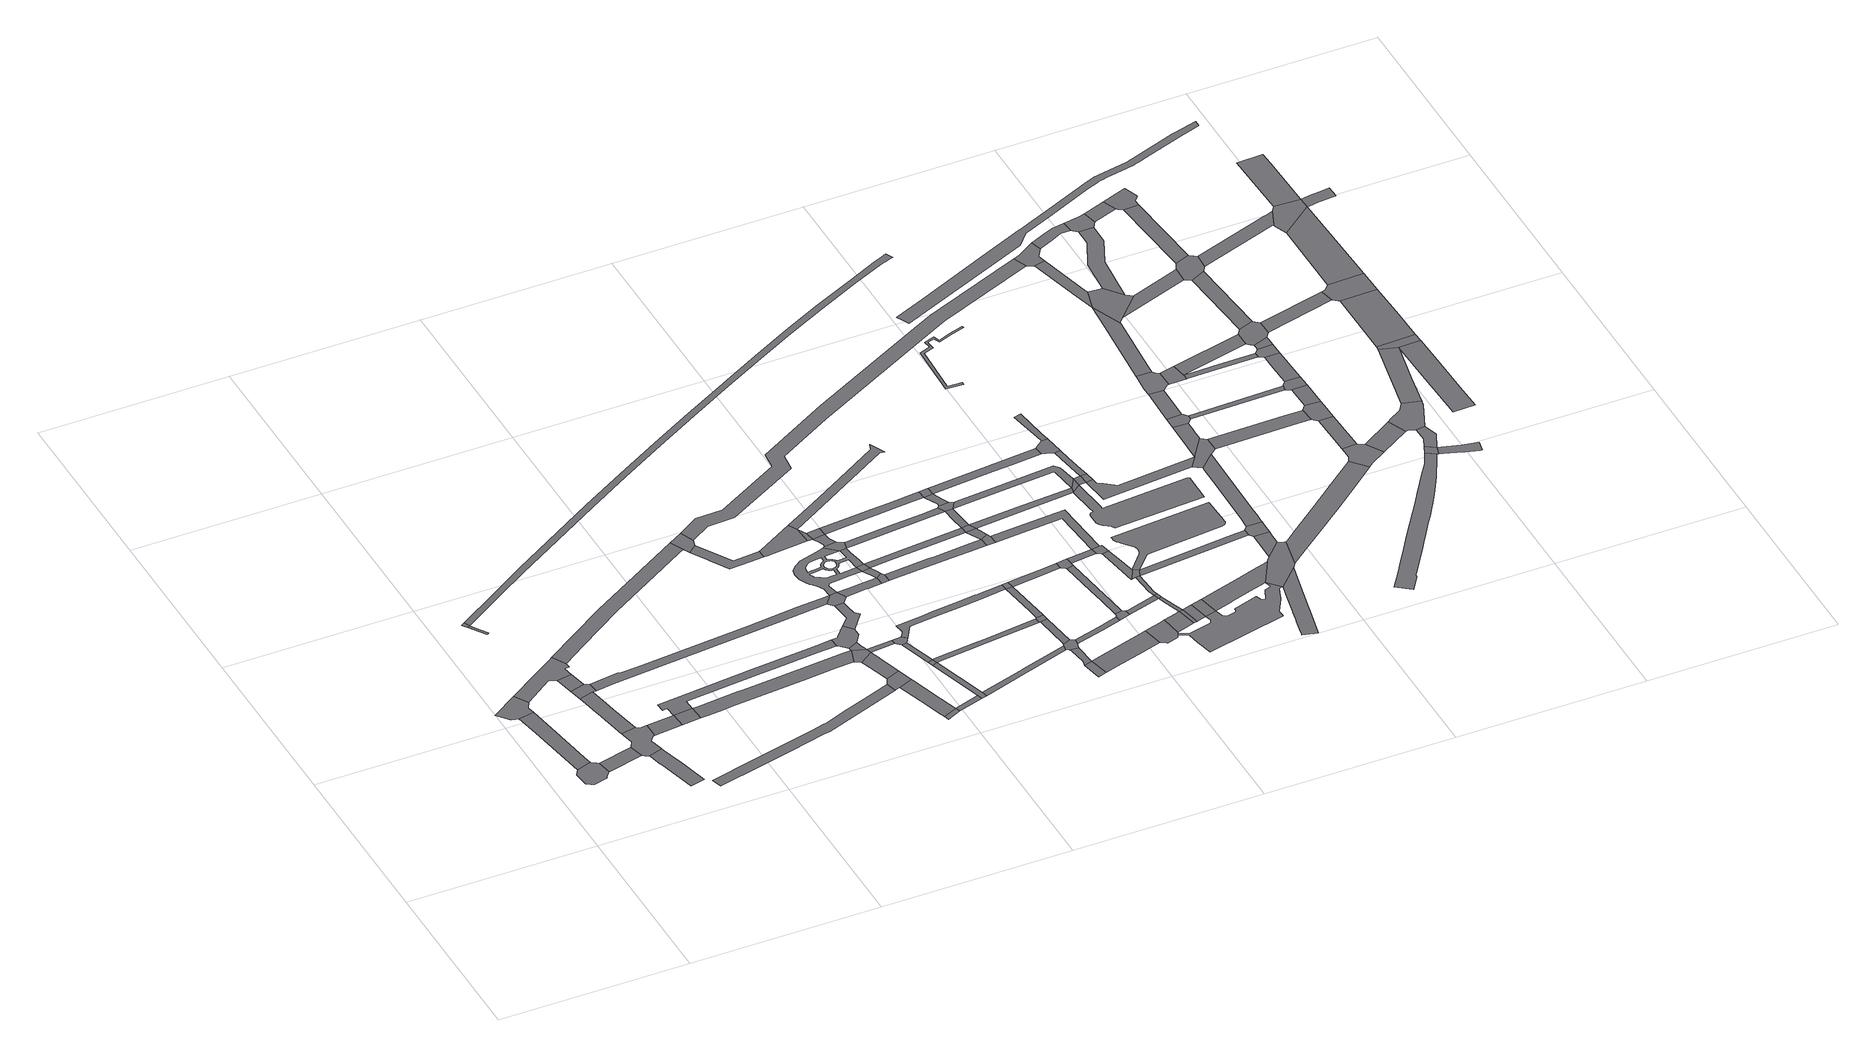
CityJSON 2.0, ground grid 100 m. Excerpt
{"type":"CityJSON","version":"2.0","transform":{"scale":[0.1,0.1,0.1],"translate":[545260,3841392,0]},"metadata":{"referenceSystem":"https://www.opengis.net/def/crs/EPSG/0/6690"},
"CityObjects":{
"road1":{"type":"Road","geometry":[{"type":"MultiSurface","lod":"1","boundaries":[[[0,1,2,3,4,5,6,7,8,9,10,11]]]}]},
"road2":{"type":"Road","attributes":{"RoadStructureAttribute.sectionType":"1"},"geometry":[{"type":"MultiSurface","lod":"1","boundaries":[[[12,13,14,15,16,2,1]]]}]},
"road3":{"type":"Road","geometry":[{"type":"MultiSurface","lod":"1","boundaries":[[[17,18,19,15,14,20,21]]]}]},
"road4":{"type":"Road","attributes":{"RoadStructureAttribute.sectionType":"1"},"geometry":[{"type":"MultiSurface","lod":"1","boundaries":[[[22,11,10,23]]]}]},
"road5":{"type":"Road","geometry":[{"type":"MultiSurface","lod":"1","boundaries":[[[24,25,26,17,21,27,28,29,30,31,32,33,34]]]}]},
"road6":{"type":"Road","geometry":[{"type":"MultiSurface","lod":"1","boundaries":[[[35,36,37,38]]]}]},
"road7":{"type":"Road","attributes":{"RoadStructureAttribute.sectionType":"1"},"geometry":[{"type":"MultiSurface","lod":"1","boundaries":[[[39,40,41,42,43,44,45,46,47,48,49,50]]]}]},
"road8":{"type":"Road","geometry":[{"type":"MultiSurface","lod":"1","boundaries":[[[51,52,53,54,55,56,57,58,59,60,22,23,61,45,44,62,63,64,65,66,67,68,69]]]}]},
"road9":{"type":"Road","geometry":[{"type":"MultiSurface","lod":"1","boundaries":[[[70,71,72,73,74,38,37]]]}]},
"road10":{"type":"Road","attributes":{"RoadStructureAttribute.sectionType":"1"},"geometry":[{"type":"MultiSurface","lod":"1","boundaries":[[[75,76,77,78,79,80,81,82,83,54,53]]]}]},
"road11":{"type":"Road","attributes":{"RoadStructureAttribute.sectionType":"1"},"geometry":[{"type":"MultiSurface","lod":"1","boundaries":[[[84,31,30,85,86]]]}]},
"road12":{"type":"Road","geometry":[{"type":"MultiSurface","lod":"1","boundaries":[[[86,85,80,79,87,88]]]}]},
"road13":{"type":"Road","attributes":{"RoadStructureAttribute.sectionType":"1"},"geometry":[{"type":"MultiSurface","lod":"1","boundaries":[[[89,69,68,90]]]}]},
"road14":{"type":"Road","geometry":[{"type":"MultiSurface","lod":"1","boundaries":[[[91,89,90,92]]]}]},
"road15":{"type":"Road","attributes":{"RoadStructureAttribute.sectionType":"1"},"geometry":[{"type":"MultiSurface","lod":"1","boundaries":[[[93,94,95,96,97,98,99,100,101,102,103,104,105,106,107,108,109,110,111,112]]]}]},
"road16":{"type":"Road","attributes":{"RoadStructureAttribute.sectionType":"1"},"geometry":[{"type":"MultiSurface","lod":"1","boundaries":[[[113,114,115,116,24,34,117,118,119,120]]]}]},
"road17":{"type":"Road","attributes":{"RoadStructureAttribute.sectionType":"1"},"geometry":[{"type":"MultiSurface","lod":"1","boundaries":[[[121,122,123,124,125,126,127,128,89,91,129,130,131,132,133,134]]]}]},
"road18":{"type":"Road","attributes":{"RoadStructureAttribute.sectionType":"1"},"geometry":[{"type":"MultiSurface","lod":"1","boundaries":[[[135,136,137,138,139,140,141,142,143,88,87,144,145,146,147,148,149]]]}]},
"road19":{"type":"Road","attributes":{"RoadStructureAttribute.sectionType":"1"},"geometry":[{"type":"MultiSurface","lod":"1","boundaries":[[[150,151,152,153,154,155,156,91,92,157,158,159,160,161,162,163]]]}]},
"road20":{"type":"Road","geometry":[{"type":"MultiSurface","lod":"1","boundaries":[[[164,113,120,165,166,167]]]}]},
"road21":{"type":"Road","geometry":[{"type":"MultiSurface","lod":"1","boundaries":[[[150,163,168,169,170]]]}]},
"road22":{"type":"Road","geometry":[{"type":"MultiSurface","lod":"1","boundaries":[[[171,172,173,174,93,112,175,176,177]]]}]},
"road23":{"type":"Road","attributes":{"RoadStructureAttribute.sectionType":"1"},"geometry":[{"type":"MultiSurface","lod":"1","boundaries":[[[178,179,169,168,180,181,173,172]]]}]},
"road24":{"type":"Road","attributes":{"RoadStructureAttribute.sectionType":"1"},"geometry":[{"type":"MultiSurface","lod":"1","boundaries":[[[182,183,184,177,176,185,186,187,188]]]}]},
"road25":{"type":"Road","geometry":[{"type":"MultiSurface","lod":"1","boundaries":[[[188,187,189,190]]]}]},
"road26":{"type":"Road","attributes":{"RoadStructureAttribute.sectionType":"1"},"geometry":[{"type":"MultiSurface","lod":"1","boundaries":[[[191,192,193,194,150,170]]]}]},
"road27":{"type":"Road","geometry":[{"type":"MultiSurface","lod":"1","boundaries":[[[195,196,197,121,134,198,194,193,199,200,201]]]}]},
"road28":{"type":"Road","attributes":{"RoadStructureAttribute.sectionType":"1"},"geometry":[{"type":"MultiSurface","lod":"1","boundaries":[[[202,203,166,165,204,205,206,207,208,209,210]]]}]},
"road29":{"type":"Road","attributes":{"RoadStructureAttribute.sectionType":"1"},"geometry":[{"type":"MultiSurface","lod":"1","boundaries":[[[211,170,169,212]]]}]},
"road30":{"type":"Road","geometry":[{"type":"MultiSurface","lod":"1","boundaries":[[[213,188,190,214,215]]]}]},
"road31":{"type":"Road","attributes":{"RoadStructureAttribute.sectionType":"1"},"geometry":[{"type":"MultiSurface","lod":"1","boundaries":[[[216,217,218,219,195,201,220,221,222,223]]]}]},
"road32":{"type":"Road","geometry":[{"type":"MultiSurface","lod":"1","boundaries":[[[224,135,149,216,223,225]]]}]},
"road33":{"type":"Road","attributes":{"RoadStructureAttribute.sectionType":"1"},"geometry":[{"type":"MultiSurface","lod":"1","boundaries":[[[226,227,228,229]]]}]},
"road34":{"type":"Road","geometry":[{"type":"MultiSurface","lod":"1","boundaries":[[[229,228,230,231]]]}]},
"road35":{"type":"Road","attributes":{"RoadStructureAttribute.sectionType":"1"},"geometry":[{"type":"MultiSurface","lod":"1","boundaries":[[[232,231,230,213,215,233,234]]]}]},
"road36":{"type":"Road","geometry":[{"type":"MultiSurface","lod":"1","boundaries":[[[235,211,212,227,226,236]]]}]},
"road37":{"type":"Road","geometry":[{"type":"MultiSurface","lod":"1","boundaries":[[[237,238,210,209,239,240,241,242]]]}]},
"road38":{"type":"Road","geometry":[{"type":"MultiSurface","lod":"1","boundaries":[[[243,244,245,246,247,248,249,250,251,252,253,254,255,256,257,258,259,135,224,260,261,262,263,264,265,266,267,268,269,270,271,272,273],[274,275,276,277,278,279,280,281,282,283,284,285,286,287,288,289,290,291,292,293,294],[295,296,273,297,298,299,300,301,302,303,304,305,306,307],[308,309,310,311,312,313,314,315,316,317,318,319,320,321,322,323,324,325,326],[327,328,329,330,331,332,333,334,335,336,337,338,266],[339,340,341,342,343,344,345,346,347,348,349,350,351,352,353,354,355,356,357]]]}]},
"road39":{"type":"Road","attributes":{"RoadStructureAttribute.sectionType":"1"},"geometry":[{"type":"MultiSurface","lod":"1","boundaries":[[[358,359,360,361,224,225,362,363,364,365]]]}]},
"road40":{"type":"Road","attributes":{"RoadStructureAttribute.sectionType":"1"},"geometry":[{"type":"MultiSurface","lod":"1","boundaries":[[[242,241,366,367]]]}]},
"road41":{"type":"Road","geometry":[{"type":"MultiSurface","lod":"1","boundaries":[[[267,266,265,368]]]}]},
"road42":{"type":"Road","attributes":{"RoadStructureAttribute.sectionType":"1"},"geometry":[{"type":"MultiSurface","lod":"1","boundaries":[[[369,368,265,370,371,358,372]]]}]},
"road43":{"type":"Road","attributes":{"RoadStructureAttribute.sectionType":"1"},"geometry":[{"type":"MultiSurface","lod":"1","boundaries":[[[373,374,366,375,376,377,378]]]}]},
"road44":{"type":"Road","geometry":[{"type":"MultiSurface","lod":"1","boundaries":[[[378,377,243,273,272,379,380,381]]]}]},
"road45":{"type":"Road","geometry":[{"type":"MultiSurface","lod":"1","boundaries":[[[382,367,366,374]]]}]},
"road46":{"type":"Road","geometry":[{"type":"MultiSurface","lod":"1","boundaries":[[[372,358,365,383,384,385]]]}]},
"road47":{"type":"Road","attributes":{"RoadStructureAttribute.sectionType":"1"},"geometry":[{"type":"MultiSurface","lod":"1","boundaries":[[[386,387,388,389,390,391,392,393,394,395,396,397,398,399,35,38,400,401,402,403,404,405,406,407,408,409,410,411,412,413,414]]]}]},
"road48":{"type":"Road","attributes":{"RoadStructureAttribute.sectionType":"1"},"geometry":[{"type":"MultiSurface","lod":"1","boundaries":[[[415,416,417,234,233,418,419,420]]]}]},
"road49":{"type":"Road","attributes":{"RoadStructureAttribute.sectionType":"1"},"geometry":[{"type":"MultiSurface","lod":"1","boundaries":[[[421,422,423,229,231,424,425,426]]]}]},
"road50":{"type":"Road","attributes":{"RoadStructureAttribute.sectionType":"1"},"geometry":[{"type":"MultiSurface","lod":"1","boundaries":[[[427,428,429,430,431,432,433,434,235,236,435,436,437,438,439,440]]]}]},
"road51":{"type":"Road","attributes":{"RoadStructureAttribute.sectionType":"1"},"geometry":[{"type":"MultiSurface","lod":"1","boundaries":[[[441,442,443,267,368,444,445,446,447]]]}]},
"road52":{"type":"Road","geometry":[{"type":"MultiSurface","lod":"1","boundaries":[[[448,449,450,451]]]}]},
"road53":{"type":"Road","attributes":{"RoadStructureAttribute.sectionType":"1"},"geometry":[{"type":"MultiSurface","lod":"1","boundaries":[[[452,453,454,455,385,384,456,457,458,459]]]}]},
"road54":{"type":"Road","attributes":{"RoadStructureAttribute.sectionType":"1"},"geometry":[{"type":"MultiSurface","lod":"1","boundaries":[[[460,461,462,449,448,463]]]}]},
"road55":{"type":"Road","attributes":{"RoadStructureAttribute.sectionType":"1"},"geometry":[{"type":"MultiSurface","lod":"1","boundaries":[[[464,465,466,467,382,374,468,469,470,471]]]}]},
"road56":{"type":"Road","attributes":{"RoadStructureAttribute.sectionType":"1"},"geometry":[{"type":"MultiSurface","lod":"1","boundaries":[[[472,473,474,475,476,477,381,380,478,479,480,481]]]}]},
"road57":{"type":"Road","attributes":{"RoadStructureAttribute.sectionType":"1"},"geometry":[{"type":"MultiSurface","lod":"1","boundaries":[[[482,483,484,485,486,487,488,489,237,242]]]}]},
"road58":{"type":"Road","geometry":[{"type":"MultiSurface","lod":"1","boundaries":[[[490,491,492,415,420,493,460,463,494,495,496]]]}]},
"road59":{"type":"Road","attributes":{"RoadStructureAttribute.sectionType":"1"},"geometry":[{"type":"MultiSurface","lod":"1","boundaries":[[[497,498,499,500,492,491]]]}]},
"road60":{"type":"Road","geometry":[{"type":"MultiSurface","lod":"1","boundaries":[[[501,502,421,426,498,497]]]}]},
"road61":{"type":"Road","attributes":{"RoadStructureAttribute.sectionType":"1"},"geometry":[{"type":"MultiSurface","lod":"1","boundaries":[[[503,504,440,505,502,501]]]}]},
"road62":{"type":"Road","geometry":[{"type":"MultiSurface","lod":"1","boundaries":[[[506,427,440,504]]]}]},
"road63":{"type":"Road","attributes":{"RoadStructureAttribute.sectionType":"1"},"geometry":[{"type":"MultiSurface","lod":"1","boundaries":[[[507,508,509,448,451,510,511,512]]]}]},
"road64":{"type":"Road","attributes":{"RoadStructureAttribute.sectionType":"1"},"geometry":[{"type":"MultiSurface","lod":"1","boundaries":[[[513,514,496,495,515,516,517]]]}]},
"road65":{"type":"Road","attributes":{"RoadStructureAttribute.sectionType":"1"},"geometry":[{"type":"MultiSurface","lod":"1","boundaries":[[[518,519,506,504,520,521,522,523]]]}]},
"road66":{"type":"Road","attributes":{"RoadStructureAttribute.sectionType":"1"},"geometry":[{"type":"MultiSurface","lod":"1","boundaries":[[[524,447,452,525]]]}]},
"road67":{"type":"Road","geometry":[{"type":"MultiSurface","lod":"1","boundaries":[[[526,441,447,524]]]}]},
"road68":{"type":"Road","geometry":[{"type":"MultiSurface","lod":"1","boundaries":[[[525,452,459,527,528]]]}]},
"road69":{"type":"Road","attributes":{"RoadStructureAttribute.sectionType":"1"},"geometry":[{"type":"MultiSurface","lod":"1","boundaries":[[[529,530,481,531,441,526]]]}]},
"road70":{"type":"Road","geometry":[{"type":"MultiSurface","lod":"1","boundaries":[[[532,464,471,533]]]}]},
"road71":{"type":"Road","attributes":{"RoadStructureAttribute.sectionType":"1"},"geometry":[{"type":"MultiSurface","lod":"1","boundaries":[[[534,533,471,535,536,537,538]]]}]},
"road72":{"type":"Road","geometry":[{"type":"MultiSurface","lod":"1","boundaries":[[[538,537,472,481,530,539]]]}]},
"road73":{"type":"Road","geometry":[{"type":"MultiSurface","lod":"1","boundaries":[[[540,541,542,513,517,543,544]]]}]},
"road74":{"type":"Road","attributes":{"RoadStructureAttribute.sectionType":"1"},"geometry":[{"type":"MultiSurface","lod":"1","boundaries":[[[545,546,547,548,549,550,541,540]]]}]},
"road75":{"type":"Road","geometry":[{"type":"MultiSurface","lod":"1","boundaries":[[[551,552,553,507,512,554,555,556,557,558,559,560]]]}]},
"road76":{"type":"Road","geometry":[{"type":"MultiSurface","lod":"1","boundaries":[[[561,518,523,562,563,548,547,564]]]}]},
"road77":{"type":"Road","attributes":{"RoadStructureAttribute.sectionType":"1"},"geometry":[{"type":"MultiSurface","lod":"1","boundaries":[[[565,566,567,528,527,568,569,570,571]]]}]},
"road78":{"type":"Road","attributes":{"RoadStructureAttribute.sectionType":"1"},"geometry":[{"type":"MultiSurface","lod":"1","boundaries":[[[572,573,574,544,543,575]]]}]},
"road79":{"type":"Road","attributes":{"RoadStructureAttribute.sectionType":"1"},"geometry":[{"type":"MultiSurface","lod":"1","boundaries":[[[570,561,564,576]]]}]},
"road80":{"type":"Road","attributes":{"RoadStructureAttribute.sectionType":"1"},"geometry":[{"type":"MultiSurface","lod":"1","boundaries":[[[577,578,551,560,579,580,581]]]}]},
"road81":{"type":"Road","attributes":{"RoadStructureAttribute.sectionType":"1"},"geometry":[{"type":"MultiSurface","lod":"1","boundaries":[[[582,583,584,585,586,587,588,589,590,591,164,167,592,593,594,595,596,597,598,599,600,601,602]]]}]},
"road82":{"type":"Road","attributes":{"RoadStructureAttribute.sectionType":"1"},"geometry":[{"type":"MultiSurface","lod":"1","boundaries":[[[603,604,605,526,524,606,607]]]}]},
"road83":{"type":"Road","geometry":[{"type":"MultiSurface","lod":"1","boundaries":[[[608,609,610,572,575,611]]]}]},
"road84":{"type":"Road","geometry":[{"type":"MultiSurface","lod":"1","boundaries":[[[612,613,577,581,614]]]}]},
"road85":{"type":"Road","attributes":{"RoadStructureAttribute.sectionType":"1"},"geometry":[{"type":"MultiSurface","lod":"1","boundaries":[[[611,575,615,577,613]]]}]},
"road86":{"type":"Road","attributes":{"RoadStructureAttribute.sectionType":"1"},"geometry":[{"type":"MultiSurface","lod":"1","boundaries":[[[616,617,618,619,572,610]]]}]},
"road87":{"type":"Road","attributes":{"RoadStructureAttribute.sectionType":"1"},"geometry":[{"type":"MultiSurface","lod":"1","boundaries":[[[620,621,622,623,624,625,626,627,628,629]]]}]},
"road88":{"type":"Road","attributes":{"RoadStructureAttribute.sectionType":"1"},"geometry":[{"type":"MultiSurface","lod":"1","boundaries":[[[630,631,632,633,634,635,539,530,636,637,638,639,640,603,641]]]}]},
"road89":{"type":"Road","geometry":[{"type":"MultiSurface","lod":"1","boundaries":[[[629,628,618,617,642]]]}]},
"road90":{"type":"Road","geometry":[{"type":"MultiSurface","lod":"1","boundaries":[[[643,571,570,576,644,623,622]]]}]},
"road91":{"type":"Road","attributes":{"RoadStructureAttribute.sectionType":"1"},"geometry":[{"type":"MultiSurface","lod":"1","boundaries":[[[645,646,612,614,647]]]}]},
"road92":{"type":"Road","attributes":{"RoadStructureAttribute.sectionType":"1"},"geometry":[{"type":"MultiSurface","lod":"1","boundaries":[[[648,649,650,651,532,533,652,653,654,655]]]}]},
"road93":{"type":"Road","geometry":[{"type":"MultiSurface","lod":"1","boundaries":[[[656,645,647,657]]]}]},
"road94":{"type":"Road","geometry":[{"type":"MultiSurface","lod":"1","boundaries":[[[658,659,660,661,662,663,664,665,666,667,668,669,657,647,670,671,672,673,559,558,674,675,676,677,678,679,680,681,682,683]]]}]},
"road95":{"type":"Road","geometry":[{"type":"MultiSurface","lod":"1","boundaries":[[[641,603,607,684]]]}]},
"road96":{"type":"Road","attributes":{"RoadStructureAttribute.sectionType":"1"},"geometry":[{"type":"MultiSurface","lod":"1","boundaries":[[[685,641,684,686]]]}]},
"road97":{"type":"Road","attributes":{"RoadStructureAttribute.sectionType":"1"},"geometry":[{"type":"MultiSurface","lod":"1","boundaries":[[[687,688,689,690,656,657,691,692,693,694,658]]]}]},
"road98":{"type":"Road","attributes":{"RoadStructureAttribute.sectionType":"1"},"geometry":[{"type":"MultiSurface","lod":"1","boundaries":[[[695,696,697,642,617,698,699,700,701]]]}]},
"road99":{"type":"Road","geometry":[{"type":"MultiSurface","lod":"1","boundaries":[[[702,703,704,705,706,707,708,709,710,711,712,713,714,715,716,717,718,719,720,721,722,723,724,725,726,727,629,642]]]}]},
"road100":{"type":"Road","geometry":[{"type":"MultiSurface","lod":"1","boundaries":[[[728,685,686,729]]]}]},
"road101":{"type":"Road","geometry":[{"type":"MultiSurface","lod":"1","boundaries":[[[730,731,732,648,655,733,734,735]]]}]},
"road102":{"type":"Road","attributes":{"RoadStructureAttribute.sectionType":"1"},"geometry":[{"type":"MultiSurface","lod":"1","boundaries":[[[736,737,735,734,738,739,685,728]]]}]},
"road103":{"type":"Road","geometry":[{"type":"MultiSurface","lod":"1","boundaries":[[[740,741,742,743,744,731,730]]]}]},
"road104":{"type":"Road","attributes":{"RoadStructureAttribute.sectionType":"1"},"geometry":[{"type":"MultiSurface","lod":"1","boundaries":[[[745,746,747,748,749,683,750,751,752,753,754,755,756,757,758]]]}]},
"road105":{"type":"Road","attributes":{"RoadStructureAttribute.sectionType":"1"},"geometry":[{"type":"MultiSurface","lod":"1","boundaries":[[[759,760,761,762,763,764,765,766,767,768,769,770,771,772,773,774,775,776,684,607]]]}]},
"road106":{"type":"Road","geometry":[{"type":"MultiSurface","lod":"1","boundaries":[[[777,778,779,780,781,782,783,784,785,786,787,788,789,790,791,792,793,794]]]}]},
"road107":{"type":"Road","geometry":[{"type":"MultiSurface","lod":"1","boundaries":[[[795,796,797,798,687,658,683,749,799,800]]]}]},
"road108":{"type":"Road","attributes":{"RoadStructureAttribute.sectionType":"1"},"geometry":[{"type":"MultiSurface","lod":"1","boundaries":[[[801,802,803,729,686,804,805,806]]]}]},
"road109":{"type":"Road","attributes":{"RoadStructureAttribute.sectionType":"1"},"geometry":[{"type":"MultiSurface","lod":"1","boundaries":[[[807,808,809,810,797,796,811,812,813]]]}]},
"road110":{"type":"Road","geometry":[{"type":"MultiSurface","lod":"1","boundaries":[[[814,815,816,695,701,817,807,813,818,819]]]}]},
"road111":{"type":"Road","attributes":{"RoadStructureAttribute.sectionType":"1"},"geometry":[{"type":"MultiSurface","lod":"1","boundaries":[[[820,821,822,823,824,825,826,827,828,829,830,814,819]]]}]},
"road112":{"type":"Road","geometry":[{"type":"MultiSurface","lod":"1","boundaries":[[[831,806,805,824,823,832,833]]]}]},
"road113":{"type":"Road","attributes":{"RoadStructureAttribute.sectionType":"1"},"geometry":[{"type":"MultiSurface","lod":"1","boundaries":[[[834,835,836,806,831,837,838,839]]]}]},
"road114":{"type":"Road","geometry":[{"type":"MultiSurface","lod":"1","boundaries":[[[840,841,842,843,844,845,834,839,846,847,848,849]]]}]},
"road115":{"type":"Road","attributes":{"RoadStructureAttribute.sectionType":"1"},"geometry":[{"type":"MultiSurface","lod":"1","boundaries":[[[850,851,852,843,842,853]]]}]},
"road116":{"type":"Road","attributes":{"RoadStructureAttribute.sectionType":"1"},"geometry":[{"type":"MultiSurface","lod":"1","boundaries":[[[854,855,856,857,858,859,800,799,860,861,862,863,864,865,866,867,868]]]}]},
"road117":{"type":"Road","geometry":[{"type":"MultiSurface","lod":"1","boundaries":[[[869,870,871,872,873,850,853,874,875,876,877,878,879,880]]]}]},
"road118":{"type":"Road","geometry":[{"type":"MultiSurface","lod":"1","boundaries":[[[881,878,877,882,883,884]]]}]},
"road119":{"type":"Road","attributes":{"RoadStructureAttribute.sectionType":"1"},"geometry":[{"type":"MultiSurface","lod":"1","boundaries":[[[885,886,869,880,887,888]]]}]},
"road120":{"type":"Road","attributes":{"RoadStructureAttribute.sectionType":"1"},"geometry":[{"type":"MultiSurface","lod":"1","boundaries":[[[889,890,833,832,891,892]]]}]},
"road121":{"type":"Road","attributes":{"RoadStructureAttribute.sectionType":"1"},"geometry":[{"type":"MultiSurface","lod":"1","boundaries":[[[893,849,848,894]]]}]},
"road122":{"type":"Road","attributes":{"RoadStructureAttribute.sectionType":"1"},"geometry":[{"type":"MultiSurface","lod":"1","boundaries":[[[895,896,897,898,899,900,901,902,903,904,905,906,907,908,909,910,911,912,913,914,915,916,917,918,919,920,921,922,923,924,925,926,927,928,929,930]]]}]},
"road123":{"type":"Road","attributes":{"RoadStructureAttribute.sectionType":"1"},"geometry":[{"type":"MultiSurface","lod":"1","boundaries":[[[931,932,933,934,935,885,936]]]}]},
"road124":{"type":"Road","geometry":[{"type":"MultiSurface","lod":"1","boundaries":[[[937,938,939,582,602,940,941,934,933,942,943]]]}]},
"road125":{"type":"Road","geometry":[{"type":"MultiSurface","lod":"1","boundaries":[[[944,945,936,885,888,946,947,948,949,950,951]]]}]},
"road126":{"type":"Road","attributes":{"RoadStructureAttribute.sectionType":"1"},"geometry":[{"type":"MultiSurface","lod":"1","boundaries":[[[952,953,954,955,884,883,956,957,958]]]}]},
"road127":{"type":"Road","attributes":{"RoadStructureAttribute.sectionType":"1"},"geometry":[{"type":"MultiSurface","lod":"1","boundaries":[[[959,881,884,960,961]]]}]},
"road128":{"type":"Road","geometry":[{"type":"MultiSurface","lod":"1","boundaries":[[[962,963,964,965,966,854,868,967,968,969]]]}]},
"road129":{"type":"Road","attributes":{"RoadStructureAttribute.sectionType":"1"},"geometry":[{"type":"MultiSurface","lod":"1","boundaries":[[[970,971,972,973,964,963]]]}]},
"road130":{"type":"Road","attributes":{"RoadStructureAttribute.sectionType":"1"},"geometry":[{"type":"MultiSurface","lod":"1","boundaries":[[[974,975,976,937,943,977,978,979,980]]]}]},
"road131":{"type":"Road","geometry":[{"type":"MultiSurface","lod":"1","boundaries":[[[981,982,983,889,892,984,985,973,972,986,987]]]}]},
"road132":{"type":"Road","attributes":{"RoadStructureAttribute.sectionType":"1"},"geometry":[{"type":"MultiSurface","lod":"1","boundaries":[[[988,989,990,991,992,993,951,950]]]}]},
"road133":{"type":"Road","attributes":{"RoadStructureAttribute.sectionType":"1"},"geometry":[{"type":"MultiSurface","lod":"1","boundaries":[[[994,949,948,995]]]}]},
"road134":{"type":"Road","attributes":{"RoadStructureAttribute.sectionType":"1"},"geometry":[{"type":"MultiSurface","lod":"1","boundaries":[[[996,997,998,999,1000,1001,1002,1003,1004,1005,1006,1007,1008,1009,1010,1011,1012,1013,1014,1015,1016,1017,1018,1019,1020,1021,1022,1023,1024,1025,1026,1027,1028,1029,1030,1031,1032,1033,1034,1035,1036,1037,1038,1039]]]}]},
"road135":{"type":"Road","attributes":{"RoadStructureAttribute.sectionType":"1"},"geometry":[{"type":"MultiSurface","lod":"1","boundaries":[[[1040,1041,1042,1043,981,987]]]}]},
"road136":{"type":"Road","geometry":[{"type":"MultiSurface","lod":"1","boundaries":[[[1044,1045,1046,893,894,1047,1041,1040,1048]]]}]},
"road137":{"type":"Road","attributes":{"RoadStructureAttribute.sectionType":"1"},"geometry":[{"type":"MultiSurface","lod":"1","boundaries":[[[1049,969,968,1050]]]}]},
"road138":{"type":"Road","attributes":{"RoadStructureAttribute.sectionType":"1"},"geometry":[{"type":"MultiSurface","lod":"1","boundaries":[[[1051,1052,1053,1054,1044,1048]]]}]},
"road139":{"type":"Road","geometry":[{"type":"MultiSurface","lod":"1","boundaries":[[[1055,1056,1057,952,958,1058,1052,1051]]]}]},
"road140":{"type":"Road","geometry":[{"type":"MultiSurface","lod":"1","boundaries":[[[1059,1060,974,980,991,990,1061]]]}]},
"road141":{"type":"Road","attributes":{"RoadStructureAttribute.sectionType":"1"},"geometry":[{"type":"MultiSurface","lod":"1","boundaries":[[[1062,1063,1064,1065,1056,1055]]]}]},
"road142":{"type":"Road","geometry":[{"type":"MultiSurface","lod":"1","boundaries":[[[1066,1067,1068,959,961,1069,1064,1063,1070,1071]]]}]},
"road143":{"type":"Road","geometry":[{"type":"MultiSurface","lod":"1","boundaries":[[[1072,895,930,1073,1074]]]}]},
"road144":{"type":"Road","attributes":{"RoadStructureAttribute.sectionType":"1"},"geometry":[{"type":"MultiSurface","lod":"1","boundaries":[[[1075,1076,1068,1067]]]}]},
"road145":{"type":"Road","attributes":{"RoadStructureAttribute.sectionType":"1"},"geometry":[{"type":"MultiSurface","lod":"1","boundaries":[[[1077,1078,1079,1080,1072,1074]]]}]},
"road146":{"type":"Road","attributes":{"RoadStructureAttribute.sectionType":"1"},"geometry":[{"type":"MultiSurface","lod":"1","boundaries":[[[1081,1059,1061,1082]]]}]},
"road147":{"type":"Road","geometry":[{"type":"MultiSurface","lod":"1","boundaries":[[[1083,1084,1085,1086,1087,1049,1050,1088,1089,1079,1078,1090,1091]]]}]},
"road148":{"type":"Road","attributes":{"RoadStructureAttribute.sectionType":"1"},"geometry":[{"type":"MultiSurface","lod":"1","boundaries":[[[1092,1093,1094,1095,1074,1073,1096,1097,1098,1099,1100,1101]]]}]},
"road149":{"type":"Road","geometry":[{"type":"MultiSurface","lod":"1","boundaries":[[[1102,1103,1104,994,995,1076,1075,1105,1106,1107]]]}]},
"road150":{"type":"Road","attributes":{"RoadStructureAttribute.sectionType":"1"},"geometry":[{"type":"MultiSurface","lod":"1","boundaries":[[[1108,1109,1110,1104,1103]]]}]},
"road151":{"type":"Road","geometry":[{"type":"MultiSurface","lod":"1","boundaries":[[[1111,1112,1081,1082,1113,1109,1108,1114,1115,1116]]]}]},
"road152":{"type":"Road","attributes":{"RoadStructureAttribute.sectionType":"1"},"geometry":[{"type":"MultiSurface","lod":"1","boundaries":[[[1117,1071,1070,1118,1119]]]}]},
"road153":{"type":"Road","attributes":{"RoadStructureAttribute.sectionType":"1"},"geometry":[{"type":"MultiSurface","lod":"1","boundaries":[[[1120,1083,1091,1121,1122]]]}]},
"road154":{"type":"Road","attributes":{"function":"2","RoadStructureAttribute.sectionType":"7"},"geometry":[{"type":"MultiSurface","lod":"1","boundaries":[[[1123,1124,1125,1122,1126,1127,1128]]]}]},
"road155":{"type":"Road","attributes":{"RoadStructureAttribute.sectionType":"1"},"geometry":[{"type":"MultiSurface","lod":"1","boundaries":[[[1129,1130,1131,1107,1106,1132,1133,1134]]]}]},
"road156":{"type":"Road","geometry":[{"type":"MultiSurface","lod":"1","boundaries":[[[1135,1136,1120,1122,1125]]]}]},
"road157":{"type":"Road","attributes":{"function":"2"},"geometry":[{"type":"MultiSurface","lod":"1","boundaries":[[[1137,1138,1139,1136,1135]]]}]},
"road158":{"type":"Road","geometry":[{"type":"MultiSurface","lod":"1","boundaries":[[[1140,1141,1142,1143,1144,1145,1117,1119,1146,1147,1139,1138]]]}]},
"road159":{"type":"Road","attributes":{"function":"2"},"geometry":[{"type":"MultiSurface","lod":"1","boundaries":[[[1148,1149,1150,1142,1141]]]}]},
"road160":{"type":"Road","geometry":[{"type":"MultiSurface","lod":"1","boundaries":[[[1151,1152,1129,1134,1153,1154,1150,1149,1155]]]}]},
"road161":{"type":"Road","attributes":{"function":"2","RoadStructureAttribute.sectionType":"7"},"geometry":[{"type":"MultiSurface","lod":"1","boundaries":[[[1156,1157,1158,1159,1151,1155]]]}]},
"road162":{"type":"Road","attributes":{"RoadStructureAttribute.sectionType":"1"},"geometry":[{"type":"MultiSurface","lod":"1","boundaries":[[[1160,1161,1162,1163,1155,1149,1164,1165,1166,1167,1168]]]}]}
},
"vertices":[
[271,577,0],[248,593,0],[171,567,0],[149,536,0],[158,454,0],[179,439,0],[192,431,0],[269,450,0],[268,455,0],[293,489,0],[298,490,0],[283,568,0],
[240,641,0],[196,910,0],[173,1053,0],[91,1040,0],[115,909,0],
[144,1206,0],[2,1111,0],[54,1050,0],[166,1097,0],[186,1134,0],
[471,615,0],[489,537,0],
[435,1399,0],[413,1383,0],[308,1315,0],[342,1243,0],[343,1243,0],[359,1236,0],[380,1226,0],[460,1241,0],[450,1293,0],[477,1297,0],[474,1323,0],
[177,1813,0],[159,1802,0],[177,1777,0],[190,1784,0],
[644,368,0],[629,421,0],[622,448,0],[612,484,0],[601,527,0],[597,542,0],[522,516,0],[525,507,0],[541,441,0],[545,428,0],[597,224,0],[675,244,0],
[574,728,0],[561,738,0],[554,742,0],[476,728,0],[478,720,0],[480,709,0],[480,708,0],[492,649,0],[492,648,0],[473,615,0],[504,527,0],[595,551,0],[579,612,0],[578,617,0],[579,618,0],[587,628,0],[603,648,0],[611,650,0],[610,732,0],
[210,1725,0],[236,1687,0],[242,1691,0],[248,1695,0],[223,1735,0],
[522,913,0],[516,945,0],[507,996,0],[498,1046,0],[492,1075,0],[415,1052,0],[429,981,0],[436,944,0],[442,912,0],
[478,1149,0],[401,1123,0],[478,1145,0],
[511,1077,0],[506,1135,0],
[759,748,0],[764,665,0],
[859,757,0],[865,675,0],
[1767,528,0],[1622,475,0],[1488,426,0],[1382,386,0],[1361,380,0],[1302,365,0],[1131,323,0],[929,274,0],[719,223,0],[708,220,0],[724,164,0],[735,166,0],[955,220,0],[1139,264,0],[1336,313,0],[1369,320,0],[1394,327,0],[1465,353,0],[1662,426,0],[1782,470,0],
[1318,1949,0],[843,1664,0],[792,1632,0],[602,1507,0],[603,1411,0],[863,1583,0],[1317,1857,0],[1349,1875,0],
[1677,947,0],[1601,940,0],[1555,935,0],[1383,919,0],[1263,908,0],[724,853,0],[729,805,0],[753,808,0],[857,819,0],[1269,858,0],[1338,865,0],[1527,883,0],[1572,887,0],[1681,897,0],
[1819,1261,0],[1817,1261,0],[1775,1256,0],[1722,1251,0],[1645,1243,0],[1373,1214,0],[768,1158,0],[673,1150,0],[663,1157,0],[606,1089,0],[1378,1164,0],[1600,1187,0],[1693,1197,0],[1745,1202,0],[1778,1205,0],
[1727,837,0],[1688,833,0],[1466,813,0],[1311,799,0],[1137,783,0],[1112,781,0],[895,760,0],[904,679,0],[988,686,0],[1055,693,0],[1304,716,0],[1424,727,0],[1605,744,0],[1699,752,0],
[1393,1994,0],[1368,1842,0],[1413,1882,0],[1424,1919,0],
[1733,732,0],[1804,782,0],[1796,811,0],
[1880,537,0],[1861,598,0],[1785,563,0],[1774,542,0],[1799,477,0],[1811,481,0],[1886,514,0],
[1828,701,0],[1817,739,0],[1738,714,0],[1764,634,0],
[1946,322,0],[1897,481,0],[1890,502,0],[1854,345,0],[1896,211,0],[1903,188,0],[1977,221,0],
[1911,161,0],[1986,194,0],
[1790,831,0],[1786,843,0],[1776,878,0],[1726,853,0],
[1774,1023,0],[1716,957,0],[1710,950,0],[1695,883,0],[1813,931,0],[1812,958,0],[1812,973,0],
[1651,1705,0],[1525,1695,0],[1421,1751,0],[1430,1737,0],[1465,1677,0],[1483,1645,0],[1590,1654,0],[1668,1660,0],[1665,1707,0],
[1932,823,0],[1934,795,0],
[2114,267,0],[2064,219,0],[2121,237,0],
[1805,1178,0],[1815,1081,0],[1816,1071,0],[1793,1044,0],[1886,1069,0],[1864,1094,0],[1856,1149,0],[1853,1179,0],
[1859,1264,0],[1885,1216,0],
[1989,775,0],[1962,767,0],[2014,594,0],[2041,606,0],
[2023,567,0],[2049,578,0],
[2140,289,0],[2151,246,0],[2144,277,0],
[1984,828,0],[2008,805,0],
[1876,1826,0],[1680,1715,0],[1694,1662,0],[1721,1664,0],[1905,1680,0],[1899,1781,0],
[1949,1600,0],[1909,1587,0],[1809,1558,0],[1808,1557,0],[1802,1553,0],[1785,1541,0],[1770,1530,0],[1746,1502,0],[1739,1473,0],[1743,1432,0],[1757,1398,0],[1764,1389,0],[1771,1378,0],[1782,1365,0],[1803,1341,0],[1811,1323,0],[1814,1316,0],[1846,1329,0],[1854,1339,0],[1859,1344,0],[1924,1350,0],[1965,1354,0],[2038,1360,0],[2023,1398,0],[2068,1406,0],[2067,1409,0],[2061,1444,0],[2049,1515,0],[2047,1528,0],[2046,1552,0],[2009,1548,0],[1905,1447,0],[1900,1451,0],[1898,1454,0],[1892,1461,0],[1892,1471,0],[1895,1482,0],[1900,1489,0],[1910,1497,0],[1920,1499,0],[1925,1499,0],[1935,1497,0],[1942,1492,0],[1944,1490,0],[1950,1485,0],[1952,1475,0],[1952,1465,0],[1947,1455,0],[1946,1452,0],[1943,1447,0],[1933,1442,0],[1920,1439,0],[1927,1539,0],[1965,1543,0],[2010,1534,0],[2012,1516,0],[2015,1488,0],[1977,1485,0],[1965,1485,0],[1960,1492,0],[1955,1499,0],[1952,1502,0],[1936,1512,0],[1927,1514,0],[1927,1529,0],[1907,1521,0],[1907,1512,0],[1902,1509,0],[1898,1507,0],[1890,1501,0],[1880,1489,0],[1875,1474,0],[1858,1471,0],[1837,1468,0],[1826,1467,0],[1802,1463,0],[1807,1493,0],[1824,1516,0],[1826,1517,0],[1833,1521,0],[1836,1523,0],[1844,1528,0],[1882,1534,0],[1907,1537,0],[1974,1393,0],[1936,1389,0],[1938,1424,0],[1938,1427,0],[1950,1435,0],[1957,1444,0],[1960,1447,0],[1965,1462,0],[1979,1463,0],[2017,1465,0],[2020,1434,0],[2021,1418,0],[1918,1427,0],[1918,1423,0],[1918,1389,0],[1892,1389,0],[1871,1389,0],[1851,1397,0],[1841,1401,0],[1815,1418,0],[1813,1423,0],[1805,1440,0],[1803,1446,0],[1810,1447,0],[1827,1449,0],[1860,1454,0],[1880,1456,0],[1883,1444,0],[1887,1440,0],[1895,1434,0],[1908,1427,0],
[2077,1286,0],[1979,1276,0],[1972,1275,0],[1930,1271,0],[1898,1218,0],[1995,1228,0],[2009,1229,0],[2080,1236,0],
[1933,1682,0],[1927,1737,0],
[2080,1368,0],
[2100,1327,0],[2056,1323,0],[2057,1322,0],[2109,1309,0],
[2005,1655,0],[2000,1692,0],[1951,1652,0],[1961,1627,0],[1961,1610,0],[2023,1618,0],
[2046,1553,0],[2047,1553,0],[2056,1596,0],
[1997,1743,0],
[2102,1239,0],[2121,1240,0],[2118,1291,0],
[3192,3507,0],[3165,3495,0],[3127,3478,0],[2953,3397,0],[2726,3289,0],[2513,3180,0],[2299,3068,0],[2073,2943,0],[1824,2808,0],[1583,2671,0],[1334,2528,0],[1088,2381,0],[597,2083,0],[403,1957,0],[421,1932,0],[597,2043,0],[1106,2351,0],[1352,2498,0],[1601,2641,0],[1842,2778,0],[2088,2913,0],[2317,3038,0],[2528,3150,0],[2742,3257,0],[2968,3367,0],[3142,3446,0],[3179,3459,0],[3193,3463,0],[3210,3469,0],
[2642,432,0],[2394,355,0],[2377,349,0],[2384,320,0],[2404,327,0],[2640,402,0],
[2615,676,0],[2328,641,0],[2277,635,0],[2290,607,0],[2332,612,0],[2618,646,0],
[2584,982,0],[2442,965,0],[2438,964,0],[2327,951,0],[2203,937,0],[2137,929,0],[2000,913,0],[2006,858,0],[2056,881,0],[2155,892,0],[2227,900,0],[2323,911,0],[2445,925,0],[2587,944,0],
[2602,1456,0],[2344,1432,0],[2079,1407,0],[2218,1381,0],[2354,1393,0],[2509,1407,0],[2605,1416,0],
[2712,269,0],[2667,256,0],[2690,148,0],[2734,162,0],
[2648,1337,0],[2586,1331,0],[2391,1314,0],[2361,1312,0],[2356,1261,0],[2424,1266,0],[2591,1281,0],[2651,1286,0],
[2655,394,0],[2660,382,0],[2674,285,0],[2700,387,0],
[2540,1793,0],[2374,1776,0],[2281,1768,0],[2207,1761,0],[2248,1716,0],[2286,1720,0],[2380,1729,0],[2543,1745,0],
[2568,1643,0],[2484,1635,0],[2302,1618,0],[2155,1603,0],[2110,1599,0],[2076,1596,0],[2050,1553,0],[2081,1556,0],[2310,1578,0],[2588,1605,0],
[2087,1893,0],[2257,1994,0],[2505,2142,0],[2530,2138,0],[2490,2220,0],[2477,2185,0],[2251,2049,0],[2052,1931,0],
[2700,455,0],[2690,462,0],[2650,444,0],[2648,399,0],[2705,407,0],[2710,417,0],[2712,450,0],
[2664,653,0],[2625,647,0],[2627,633,0],[2650,457,0],
[2659,689,0],[2622,682,0],
[2653,739,0],[2625,946,0],[2614,743,0],
[2617,986,0],
[3038,369,0],[3009,360,0],[2757,283,0],[2807,184,0],[2960,230,0],[3061,261,0],
[2961,525,0],[2857,493,0],[2722,423,0],[2864,465,0],[2967,496,0],
[2886,1019,0],[2838,1013,0],[2643,949,0],[2798,968,0],[2832,972,0],[2889,979,0],
[2663,1424,0],[2688,1359,0],
[2642,1464,0],
[2699,1289,0],[2696,1339,0],
[2635,1534,0],[2628,1608,0],[2595,1530,0],
[2590,1798,0],[2593,1750,0],
[2615,1699,0],[2568,1695,0],[2580,1671,0],[2580,1656,0],[2633,1659,0],
[2655,1649,0],
[3006,555,0],[2969,550,0],[2969,535,0],[3028,515,0],[3021,548,0],
[2993,657,0],[2978,766,0],[2952,969,0],[2915,959,0],[2941,758,0],[2953,671,0],
[3156,406,0],[3128,397,0],[3066,378,0],[3066,258,0],[3093,243,0],[3097,241,0],[3154,258,0],[3164,277,0],[3170,291,0],[3172,295,0],
[2946,1027,0],[2907,972,0],[2909,969,0],[2949,987,0],
[3126,1059,0],[3100,1369,0],[2886,1353,0],[2879,1304,0],[3061,1318,0],[3084,1044,0],[3126,1051,0],
[3196,597,0],[3179,592,0],[3039,551,0],[3203,567,0],
[3089,1004,0],
[3248,435,0],[3223,427,0],[3224,311,0],[3255,321,0],[3271,325,0],
[3719,3210,0],[3247,3019,0],[3177,2991,0],[3138,2971,0],[3104,2953,0],[2413,2591,0],[2012,2362,0],[2004,2267,0],[1650,2069,0],[1507,2063,0],[1431,1923,0],[1532,1985,0],[1675,1991,0],[2079,2216,0],[2088,2312,0],[2391,2487,0],[3143,2882,0],[3219,2922,0],[3278,2946,0],[3348,2974,0],[3749,3136,0],
[3202,1510,0],[2904,1485,0],[2665,1466,0],[2899,1446,0],[3194,1473,0],
[3220,578,0],[3214,603,0],[3213,603,0],[3221,573,0],
[3268,441,0],[3267,440,0],[3291,331,0],
[3222,512,0],
[3208,627,0],[3199,762,0],[3176,760,0],[3185,635,0],
[3162,941,0],[3156,971,0],[3150,1000,0],[3114,989,0],[3117,971,0],[3123,936,0],[3123,934,0],[3151,756,0],[3152,754,0],[3188,820,0],
[3238,1572,0],[3220,1672,0],[3210,1684,0],[3197,1699,0],[2929,1675,0],[2668,1652,0],[2635,1609,0],[2924,1634,0],[3180,1657,0],[3183,1654,0],[3194,1571,0],[3238,1567,0],
[3216,803,0],
[3139,1052,0],[3113,990,0],
[3321,457,0],[3273,442,0],[3343,348,0],
[3181,1857,0],[3108,1849,0],[2930,1832,0],[2915,1830,0],[2925,1782,0],[2932,1782,0],[3024,1791,0],[3186,1807,0],
[3382,475,0],[3404,366,0],
[3709,460,0],[3718,426,0],[3715,418,0],[3685,409,0],[3654,342,0],[3636,350,0],[3625,381,0],[3491,340,0],[3493,330,0],[3486,319,0],[3439,304,0],[3417,317,0],[3353,312,0],[3343,290,0],[3225,264,0],[3219,262,0],[3213,247,0],[3225,185,0],[3245,91,0],[3674,193,0],[3675,205,0],[3673,232,0],[3719,314,0],[3747,386,0],[3762,398,0],[3771,394,0],
[3242,1515,0],
[3278,1573,0],[3284,1518,0],
[3786,598,0],[3703,573,0],[3591,538,0],[3445,494,0],[3502,396,0],[3509,399,0],[3645,440,0],[3685,452,0],
[3795,863,0],[3749,858,0],[3219,803,0],[3211,763,0],[3220,764,0],[3753,819,0],[3798,823,0],
[3219,806,0],[3298,891,0],[3315,896,0],[3717,937,0],[3730,945,0],[3737,955,0],[3742,965,0],[3741,975,0],[3741,977,0],[3735,1125,0],[3735,1130,0],[3206,1086,0],[3206,1062,0],[3214,1045,0],[3217,1041,0],[3237,1017,0],[3252,1002,0],[3267,980,0],[3273,973,0],[3275,971,0],[3277,968,0],[3280,951,0],[3277,933,0],[3270,915,0],[3219,856,0],[3193,827,0],
[3312,1575,0],[3320,1526,0],
[3263,1897,0],[3233,1895,0],[3208,1877,0],[3209,1798,0],[3246,1785,0],[3279,1792,0],
[3300,1650,0],[3288,1729,0],[3255,1729,0],[3278,1574,0],
[3255,1952,0],[3231,2124,0],[3193,2112,0],[3207,2036,0],[3226,1931,0],
[3768,14,0],[3807,186,0],[3809,195,0],[3859,418,0],[3878,501,0],[3759,340,0],[3729,204,0],[3729,201,0],[3717,148,0],[3714,132,0],[3701,74,0],[3692,31,0],[3690,25,0],[3766,5,0],
[3213,1322,0],[3214,1317,0],[3216,1300,0],[3214,1299,0],[3199,1297,0],[3194,1292,0],[3189,1282,0],[3189,1217,0],[3197,1200,0],[3212,1185,0],[3215,1183,0],[3245,1162,0],[3255,1145,0],[3735,1177,0],[3737,1336,0],[3726,1342,0],[3264,1305,0],[3263,1325,0],
[3275,2848,0],[3199,2826,0],[3132,2800,0],[3119,2833,0],[3064,2816,0],[3069,2773,0],[3009,2751,0],[2997,2450,0],[3090,2446,0],[3090,2461,0],[3012,2464,0],[3024,2740,0],[3081,2761,0],[3075,2809,0],[3113,2821,0],[3127,2787,0],[3199,2815,0],[3279,2839,0],
[3925,700,0],[3893,715,0],[3811,629,0],[3794,608,0],[3899,533,0],[3931,697,0],
[3407,1431,0],[3349,1478,0],[3324,1495,0],[3300,1363,0],[3782,1410,0],[3827,1471,0],
[3814,803,0],[3814,769,0],[3814,727,0],[3813,715,0],[3893,726,0],[3894,769,0],[3895,800,0],
[3816,887,0],[3812,883,0],[3808,878,0],[3813,804,0],[3896,843,0],[3897,885,0],
[3897,899,0],[3898,947,0],[3898,979,0],[3907,1456,0],[3826,1379,0],[3826,1359,0],[3824,1227,0],[3820,978,0],[3819,946,0],[3817,900,0],[3817,897,0],
[3910,1592,0],[3941,1486,0],[3939,1566,0],
[3833,1720,0],[3831,1649,0],[3828,1472,0],[3911,1655,0],[3912,1657,0],[3913,1718,0],
[3931,1777,0],[3920,1788,0],[3914,1794,0],[3834,1790,0],[3833,1750,0],[3833,1749,0],[3916,1721,0],[3932,1737,0],[3937,1742,0],[3936,1771,0],
[3839,1997,0],[3836,1866,0],[3836,1865,0],[3918,1995,0],
[4467,1128,0],[4287,983,0],[4247,950,0],[4144,867,0],[4023,770,0],[3940,703,0],[4007,618,0],[4110,700,0],[4238,802,0],[4255,816,0],[4256,817,0],[4313,862,0],[4422,952,0],[4461,984,0],[4535,1045,0],
[3848,2149,0],[3846,2125,0],[3845,2114,0],[3840,2051,0],[3839,2038,0],[3918,1996,0],[3936,2012,0],[3948,2022,0],[3959,2027,0],[3956,2120,0],[3938,2136,0],[3927,2147,0],
[4038,2140,0],[4000,2028,0],[4052,2028,0],[4052,2060,0],
[3890,2713,0],[3879,2562,0],[3931,2198,0],[3957,2547,0],
[4440,1575,0],[4350,1574,0],[4351,1494,0],[4447,1495,0],
[4439,1784,0],[4431,1752,0],
[4815,1030,0],[4796,988,0],[4781,955,0],[4733,888,0],[4651,767,0],[4620,722,0],[4568,645,0],[4466,496,0],[4389,382,0],[4354,332,0],[4306,260,0],[4242,167,0],[4317,110,0],[4370,189,0],[4374,207,0],[4377,212,0],[4403,250,0],[4430,290,0],[4482,365,0],[4514,414,0],[4540,452,0],[4570,497,0],[4600,542,0],[4630,584,0],[4653,621,0],[4682,665,0],[4718,724,0],[4721,728,0],[4733,750,0],[4752,782,0],[4785,843,0],[4806,882,0],[4830,927,0],[4844,956,0],[4859,988,0],[4864,998,0],
[3919,2836,0],[3918,2838,0],[3844,3134,0],[3785,3120,0],[3862,2824,0],[3920,2831,0],
[3849,3285,0],[3779,3239,0],[3758,3226,0],[3750,3137,0],[3773,3125,0],[3834,3177,0],[3863,3224,0],
[3977,2826,0],[3923,2831,0],[3958,2554,0],[3963,2560,0],[3982,2581,0],[4103,2710,0],[4070,2734,0],[3996,2824,0],
[4428,2064,0],[4211,2062,0],[4138,2061,0],[4066,2060,0],[4067,2029,0],[4212,2031,0],[4429,2034,0],
[4419,2232,0],[4066,2064,0],[4419,2149,0],
[4586,1216,0],[4558,1230,0],[4480,1228,0],[4481,1160,0],[4473,1141,0],[4560,1066,0],[4649,1121,0],[4593,1212,0],
[4558,1232,0],[4558,1263,0],[4551,1471,0],[4474,1468,0],
[4048,3354,0],[3984,3344,0],[3921,3316,0],[3937,3260,0],[4002,3291,0],[4028,3292,0],[4055,3293,0],
[4467,1605,0],[4464,1601,0],[4461,1598,0],[4464,1478,0],[4467,1475,0],[4549,1540,0],[4547,1600,0],
[4093,3004,0],[4160,3151,0],[4162,3267,0],[4083,3264,0],[4082,3170,0],[4012,3020,0],
[4373,2807,0],[4370,2720,0],
[4947,3791,0],[4824,3755,0],[4806,3750,0],[4589,3673,0],[4521,3649,0],[4483,3641,0],[4359,3618,0],[4353,3617,0],[4333,3613,0],[4332,3612,0],[4294,3596,0],[4036,3484,0],[3955,3449,0],[3937,3441,0],[3850,3404,0],[3839,3399,0],[3597,3293,0],[3196,3118,0],[3030,3046,0],[3029,3045,0],[3045,3012,0],[3061,2978,0],[3197,3036,0],[3791,3291,0],[3854,3362,0],[3864,3366,0],[3952,3405,0],[4031,3439,0],[4264,3542,0],[4325,3567,0],[4330,3569,0],[4349,3575,0],[4356,3576,0],[4383,3583,0],[4499,3604,0],[4536,3613,0],[4541,3614,0],[4546,3616,0],[4589,3631,0],[4602,3636,0],[4836,3718,0],[4912,3744,0],[4944,3753,0],[4947,3754,0],
[4543,1739,0],[4462,1736,0],[4463,1735,0],[4463,1729,0],
[4461,1811,0],[4459,1809,0],[4440,1786,0],[4435,1750,0],[4541,1811,0],
[4764,1320,0],[4808,1219,0],
[4534,2019,0],[4454,2016,0],[4454,2012,0],[4457,1927,0],
[4532,2092,0],[4452,2088,0],[4432,2068,0],[4435,2030,0],
[4167,3379,0],[4134,3367,0],[4186,3302,0],
[4531,2134,0],[4530,2153,0],[4451,2123,0],[4451,2112,0],
[4543,2274,0],[4522,2291,0],[4442,2263,0],[4439,2133,0],[4553,2184,0],[4552,2266,0],
[4835,1075,0],[4873,995,0],[4884,1043,0],
[4482,2736,0],[4404,2699,0],
[4928,1138,0],[4906,1215,0],[4855,1206,0],[4859,1131,0],
[4289,3423,0],[4317,3347,0],
[4881,1421,0],[4867,1397,0],[4853,1377,0],[4778,1329,0],[4773,1326,0],[4818,1220,0],[4831,1220,0],[4971,1367,0],[4976,1395,0],
[5076,994,0],[5044,1000,0],[5014,1007,0],[5002,1011,0],[4892,989,0],[4982,960,0],[4991,957,0],[5061,935,0],[5069,933,0],[5083,993,0],
[4490,2865,0],[4469,2879,0],[4392,2846,0],[4499,2763,0],[4502,2767,0],[4507,2853,0],
[4428,3330,0],[4348,3323,0],[4388,2889,0],
[4425,3472,0],[4372,3453,0],[4326,3340,0],[4425,3363,0],[4443,3384,0],[4452,3396,0],
[4914,2354,0],[4559,2185,0],[4932,2279,0],
[4962,1840,0],[5008,1569,0],[5057,1813,0],
[5185,1417,0],[5180,1593,0],[5173,1815,0],[5065,1542,0],[5074,1255,0],[5190,1259,0],
[4974,3012,0],[4939,3000,0],[4919,2993,0],[4518,2773,0],[4932,2916,0],[4933,2914,0],
[5171,1871,0],[4966,1861,0],
[5165,2040,0],[5158,2259,0],[4964,2253,0],
[5157,2308,0],[5154,2396,0],[4963,2390,0],[4954,2379,0],[4939,2362,0],[4937,2360,0],[4933,2278,0],[4958,2258,0],
[5146,2652,0],[5136,2973,0],[4962,2834,0],
[4995,3043,0],[4978,3018,0],[4933,2912,0],[4944,2882,0],[5133,3038,0],
[5133,3061,0],[5124,3350,0],[5121,3424,0],[4983,3418,0],
[5292,3057,0],[5259,3052,0],[5184,3044,0],[5159,3041,0],[5170,2977,0],[5187,2979,0],[5269,2988,0],[5294,2991,0],[5295,2991,0]
]}
